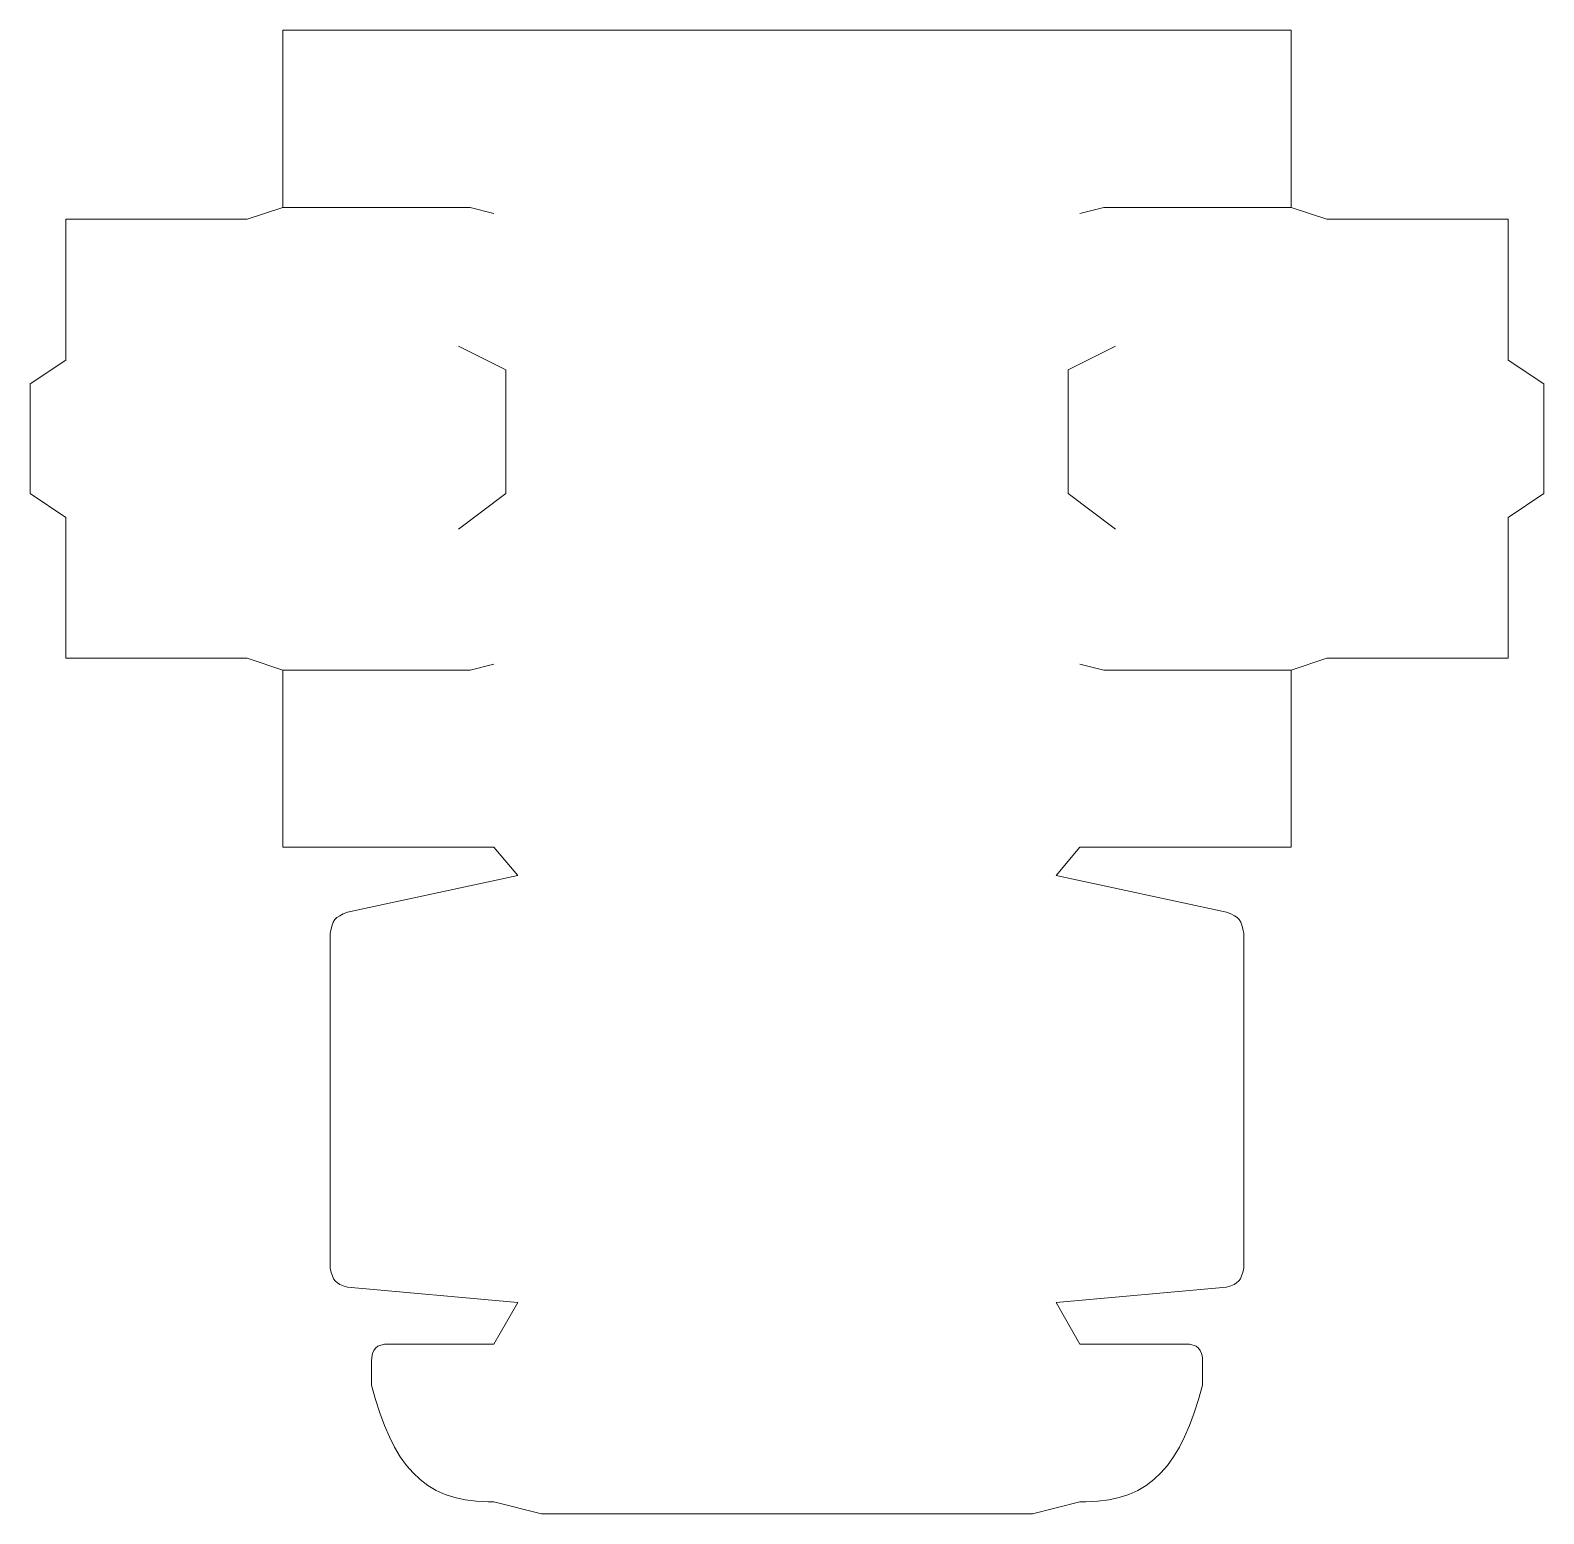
# Model space of a CAD drawing. Header units: millimetres. Extents: x -72 to 237, y -110 to 194.
import ezdxf

# ---------------------------------------------------------------- set-up
doc = ezdxf.new("R2010")
doc.units = ezdxf.units.MM
doc.layers.add('PDF _Геометрия', color=1, linetype='Continuous')

msp = doc.modelspace()

# ---------------------------------------------------------------- linework, layer by layer
at = {"layer": 'PDF _Геометрия', "lineweight": 20}
for points in [[(172.51, 13.23), (137.64, 20.76), (142.49, 26.52), (185.73, 26.52), (185.73, 62.79), (193.01, 65.21), (230.18, 65.21), (230.18, 94.07), (237.46, 98.92), (237.46, 121.39), (230.18, 126.25), (230.18, 155.1), (193.01, 155.1), (185.73, 157.53), (185.73, 193.8), (-20.74, 193.8), (-20.74, 157.53), (-28.03, 155.1), (-65.19, 155.1), (-65.19, 126.25), (-72.47, 121.39), (-72.47, 98.92), (-65.19, 94.07), (-65.19, 65.21), (-28.03, 65.21), (-20.74, 62.79), (-20.74, 26.52), (22.49, 26.52), (27.35, 20.76), (-7.52, 13.23)], [(22.49, 156.31), (17.64, 157.53), (-20.74, 157.53)], [(142.49, 156.31), (147.35, 157.53), (185.73, 157.53)], [(15.21, 129.12), (24.92, 124.27), (24.92, 98.92), (15.21, 91.64)], [(149.77, 129.12), (140.06, 124.27), (140.06, 98.92), (149.77, 91.64)], [(22.49, 64), (17.64, 62.79), (-20.74, 62.79)], [(142.49, 64), (147.35, 62.79), (185.73, 62.79)], [(-11.04, 8.87), (-11.04, -59.66)], [(176.02, 8.87), (176.02, -59.66)], [(0.98, -75.19), (22.49, -75.19), (27.35, -66.7), (-7.52, -63.57)], [(172.51, -63.57), (137.64, -66.7), (142.49, -75.19), (164, -75.19)], [(-2.61, -83.6), (-2.61, -78.79)], [(167.6, -78.79), (167.6, -83.6)], [(143.69, -107.51), (142.49, -107.51), (132.78, -109.93), (32.2, -109.93), (22.49, -107.51), (21.3, -107.51)]]:
    msp.add_lwpolyline(points, dxfattribs=at)
for points in [[(-11.04, 8.87), (-10.6, 11.64), (-10.13, 12.22), (-7.52, 13.23)], [(172.51, 13.23), (175.12, 12.22), (175.59, 11.64), (176.02, 8.87)], [(-7.52, -63.57), (-10.02, -62.75), (-10.49, -62.23), (-11.04, -59.66)], [(176.02, -59.66), (175.48, -62.23), (175, -62.75), (172.51, -63.57)], [(-2.61, -78.79), (-2.61, -76.24), (-1.56, -75.19), (0.98, -75.19)], [(164, -75.19), (166.54, -75.19), (167.6, -76.24), (167.6, -78.79)], [(-2.61, -83.6), (1.76, -99.93), (7.77, -107.27), (21.3, -107.51)], [(167.6, -83.6), (163.22, -99.93), (157.21, -107.27), (143.69, -107.51)]]:
    msp.add_open_spline(points, degree=3, dxfattribs=at)

doc.saveas('drawing.dxf')
